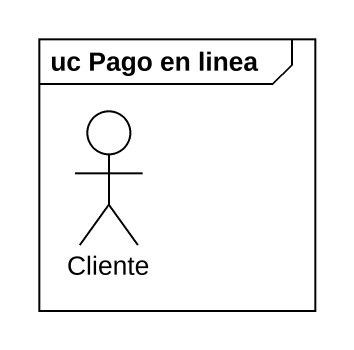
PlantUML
@startuml
mainframe uc Pago en linea
actor Cliente
@enduml
